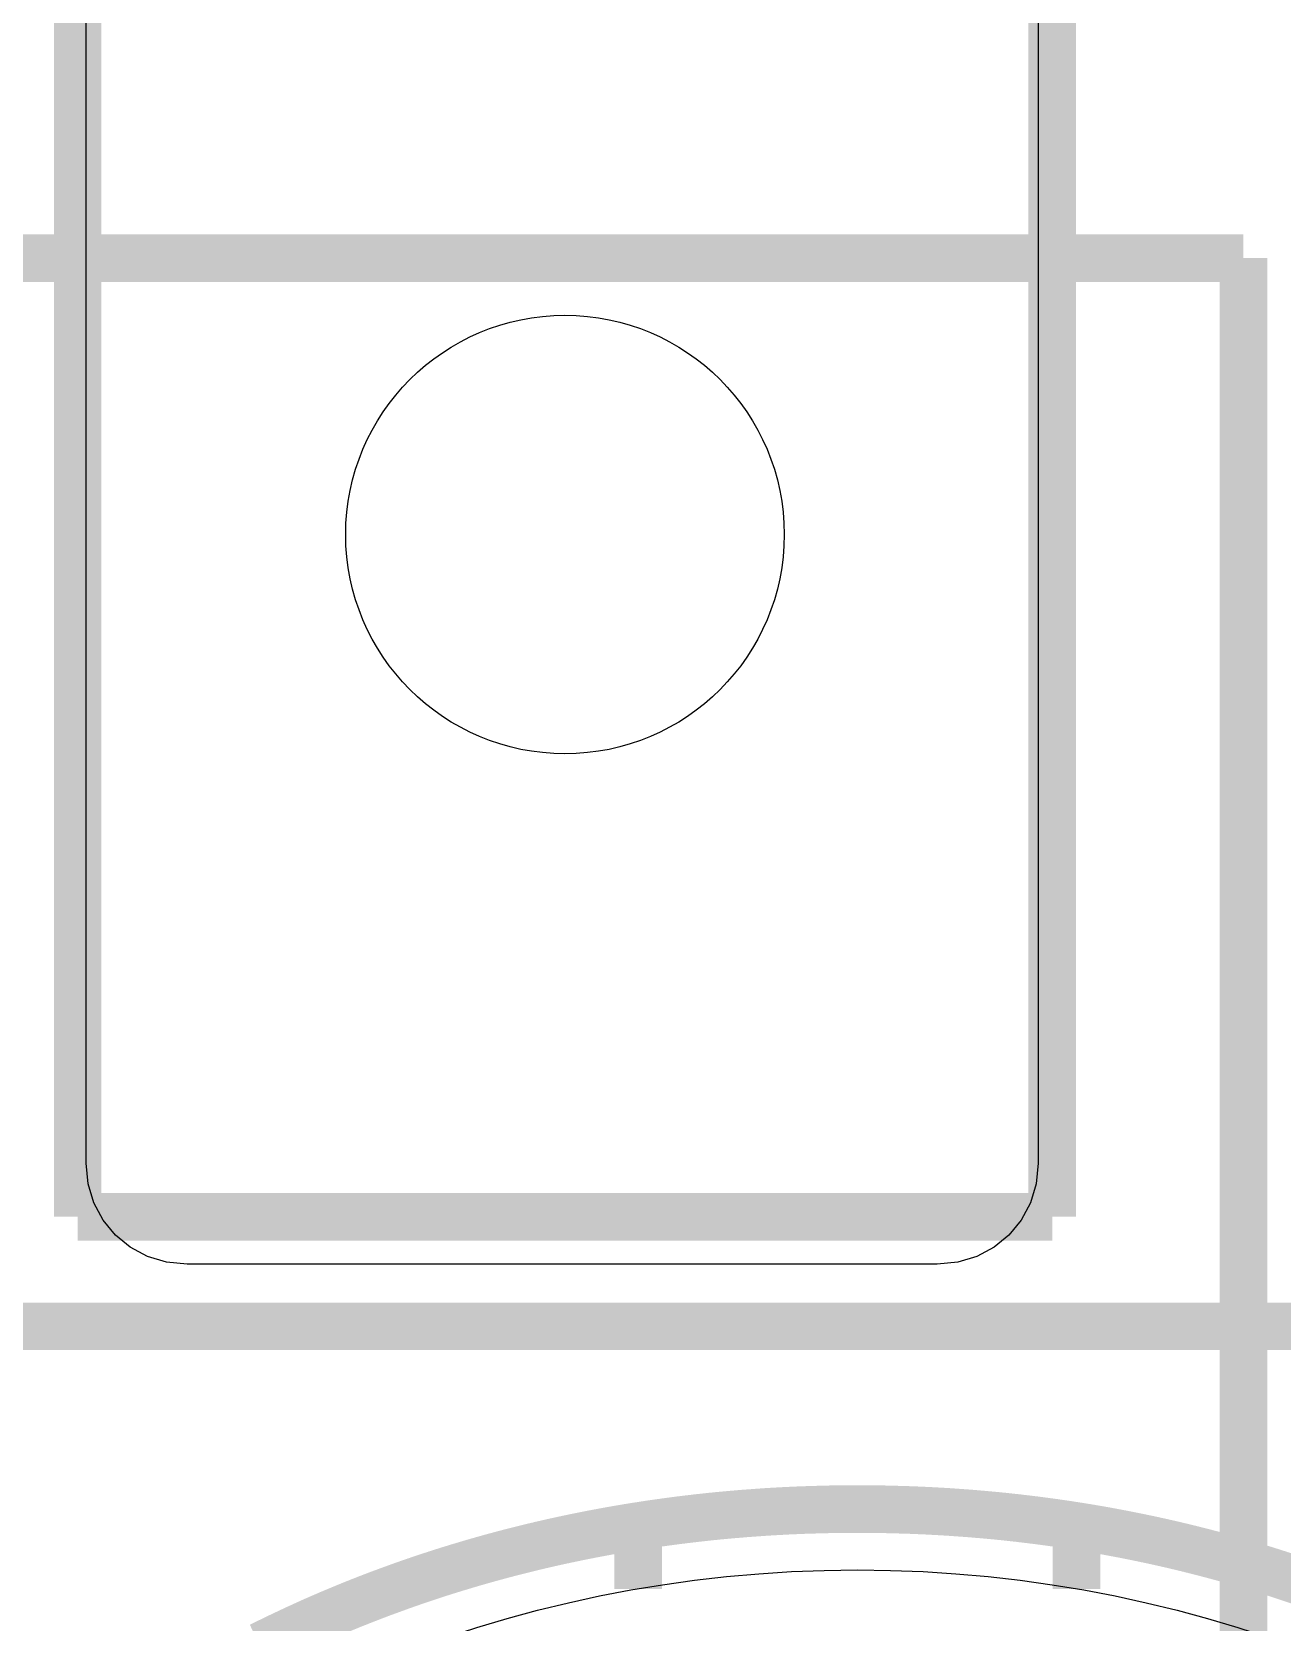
# Model space of a CAD drawing. Header units: inches. Extents: x 15 to 148, y 10 to 111.
# Drawn here: x 142.267 to 142.74, y 102.596 to 103.197 of the extents above; entities that cross this region are included whole.
import ezdxf

# ---------------------------------------------------------------- set-up
doc = ezdxf.new("R2010")
doc.units = ezdxf.units.IN
doc.header["$MEASUREMENT"] = 0
doc.layers.add('BLK_12AWG', color=7, linetype='Continuous')

# ---------------------------------------------------------------- blocks, each defined once
blk = doc.blocks.new('CEGHSD')
at = {"const_width": 0.008}
for points in [[(136.49552, 101.82333), (136.49552, 102.069), (136.6593, 102.069)], [(136.49552, 101.82333), (136.49552, 102.069), (136.6593, 102.069)], [(136.49552, 101.82333), (136.49552, 102.069), (136.6593, 102.069)], [(136.6593, 101.82333), (136.6593, 102.069)], [(136.6593, 101.82333), (136.6593, 102.069)], [(136.6593, 101.82333), (136.6593, 102.069)], [(136.69143, 101.98443), (133.26624, 101.98443)], [(136.69143, 101.98443), (133.26624, 101.98443)], [(136.69143, 101.98443), (133.26624, 101.98443)], [(136.69143, 101.98443), (136.69143, 99.87813)], [(136.69143, 101.98443), (136.69143, 99.87813)], [(136.69143, 101.98443), (136.69143, 99.87813)], [(136.49552, 101.82333), (136.6593, 101.82333)], [(136.49552, 101.82333), (136.6593, 101.82333)], [(136.49552, 101.82333), (136.6593, 101.82333)], [(136.39111, 101.80491), (136.86198, 101.80491)], [(136.39111, 101.80491), (136.86198, 101.80491)], [(136.39111, 101.80491), (136.86198, 101.80491)], [(136.62654, 101.7742), (136.62626, 101.7742), (136.62597, 101.7742), (136.62569, 101.7742), (136.6254, 101.7742), (136.62512, 101.77419), (136.62483, 101.77419), (136.62455, 101.77419), (136.62426, 101.77419), (136.62398, 101.77418), (136.62369, 101.77418), (136.62341, 101.77418), (136.62313, 101.77417), (136.62284, 101.77417), (136.62256, 101.77417), (136.62227, 101.77416), (136.62199, 101.77416), (136.62171, 101.77415), (136.62142, 101.77414), (136.62114, 101.77414), (136.62085, 101.77413), (136.62057, 101.77412), (136.62029, 101.77412), (136.62001, 101.77411), (136.61972, 101.7741), (136.61944, 101.77409), (136.61916, 101.77409), (136.61887, 101.77408), (136.61859, 101.77407), (136.61831, 101.77406), (136.61803, 101.77405), (136.61774, 101.77404), (136.61746, 101.77403), (136.61718, 101.77402), (136.6169, 101.77401), (136.61662, 101.774), (136.61633, 101.77398), (136.61605, 101.77397), (136.61577, 101.77396), (136.61549, 101.77395), (136.61521, 101.77393), (136.61493, 101.77392), (136.61465, 101.77391), (136.61436, 101.77389), (136.61408, 101.77388), (136.6138, 101.77386), (136.61352, 101.77385), (136.61324, 101.77383), (136.61296, 101.77382), (136.61268, 101.7738), (136.6124, 101.77379), (136.61212, 101.77377), (136.61184, 101.77375), (136.61156, 101.77373), (136.61128, 101.77372), (136.611, 101.7737), (136.61072, 101.77368), (136.61044, 101.77366), (136.61016, 101.77364), (136.60988, 101.77362), (136.6096, 101.7736), (136.60932, 101.77358), (136.60904, 101.77356), (136.60877, 101.77354), (136.60849, 101.77352), (136.60821, 101.7735), (136.60793, 101.77348), (136.60765, 101.77346), (136.60737, 101.77344), (136.60709, 101.77341), (136.60682, 101.77339), (136.60654, 101.77337), (136.60626, 101.77334), (136.60598, 101.77332), (136.6057, 101.7733), (136.60543, 101.77327), (136.60515, 101.77325), (136.60487, 101.77322), (136.6046, 101.7732), (136.60432, 101.77317), (136.60404, 101.77315), (136.60376, 101.77312), (136.60349, 101.77309), (136.60321, 101.77307), (136.60293, 101.77304), (136.60266, 101.77301), (136.60238, 101.77298), (136.60211, 101.77296), (136.60183, 101.77293), (136.60155, 101.7729), (136.60128, 101.77287), (136.601, 101.77284), (136.60073, 101.77281), (136.60045, 101.77278), (136.60018, 101.77275), (136.5999, 101.77272), (136.59963, 101.77269), (136.59935, 101.77266), (136.59908, 101.77262), (136.5988, 101.77259), (136.59853, 101.77256), (136.59825, 101.77253), (136.59798, 101.77249), (136.5977, 101.77246), (136.59743, 101.77243), (136.59716, 101.77239), (136.59688, 101.77236), (136.59661, 101.77233), (136.59633, 101.77229), (136.59606, 101.77226), (136.59579, 101.77222), (136.59551, 101.77218), (136.59524, 101.77215), (136.59497, 101.77211), (136.5947, 101.77207), (136.59442, 101.77204), (136.59415, 101.772), (136.59388, 101.77196), (136.5936, 101.77192), (136.59333, 101.77189), (136.59306, 101.77185), (136.59279, 101.77181), (136.59252, 101.77177), (136.59224, 101.77173), (136.59197, 101.77169), (136.5917, 101.77165), (136.59143, 101.77161), (136.59116, 101.77157), (136.59089, 101.77153), (136.59062, 101.77149), (136.59035, 101.77144), (136.59008, 101.7714), (136.5898, 101.77136), (136.58953, 101.77132), (136.58926, 101.77127), (136.58899, 101.77123), (136.58872, 101.77119), (136.58845, 101.77114), (136.58818, 101.7711), (136.58791, 101.77106), (136.58764, 101.77101), (136.58738, 101.77097), (136.58711, 101.77092), (136.58684, 101.77087), (136.58657, 101.77083), (136.5863, 101.77078), (136.58603, 101.77074), (136.58576, 101.77069), (136.58549, 101.77064), (136.58522, 101.77059), (136.58496, 101.77055), (136.58469, 101.7705), (136.58442, 101.77045), (136.58415, 101.7704), (136.58388, 101.77035), (136.58362, 101.7703), (136.58335, 101.77025), (136.58308, 101.7702), (136.58282, 101.77015), (136.58255, 101.7701), (136.58228, 101.77005), (136.58201, 101.77), (136.58175, 101.76995), (136.58148, 101.76989), (136.58122, 101.76984), (136.58095, 101.76979), (136.58068, 101.76974), (136.58042, 101.76968), (136.58015, 101.76963), (136.57989, 101.76958), (136.57962, 101.76952), (136.57935, 101.76947), (136.57909, 101.76941), (136.57882, 101.76936), (136.57856, 101.7693), (136.57829, 101.76925), (136.57803, 101.76919), (136.57777, 101.76914), (136.5775, 101.76908), (136.57724, 101.76902), (136.57697, 101.76897), (136.57671, 101.76891), (136.57644, 101.76885), (136.57618, 101.76879), (136.57592, 101.76874), (136.57565, 101.76868), (136.57539, 101.76862), (136.57513, 101.76856), (136.57486, 101.7685), (136.5746, 101.76844), (136.57434, 101.76838), (136.57408, 101.76832), (136.57381, 101.76826), (136.57355, 101.7682), (136.57329, 101.76814), (136.57303, 101.76807), (136.57277, 101.76801), (136.5725, 101.76795), (136.57224, 101.76789), (136.57198, 101.76783), (136.57172, 101.76776), (136.57146, 101.7677), (136.5712, 101.76764), (136.57094, 101.76757), (136.57068, 101.76751), (136.57042, 101.76744), (136.57016, 101.76738), (136.5699, 101.76731), (136.56964, 101.76725), (136.56938, 101.76718), (136.56912, 101.76711), (136.56886, 101.76705), (136.5686, 101.76698), (136.56834, 101.76692), (136.56808, 101.76685), (136.56782, 101.76678), (136.56756, 101.76671), (136.5673, 101.76664), (136.56704, 101.76658), (136.56678, 101.76651), (136.56653, 101.76644), (136.56627, 101.76637), (136.56601, 101.7663), (136.56575, 101.76623), (136.56549, 101.76616), (136.56524, 101.76609), (136.56498, 101.76602), (136.56472, 101.76595), (136.56447, 101.76588), (136.56421, 101.7658), (136.56395, 101.76573), (136.5637, 101.76566), (136.56344, 101.76559), (136.56318, 101.76551), (136.56293, 101.76544), (136.56267, 101.76537), (136.56241, 101.76529), (136.56216, 101.76522), (136.5619, 101.76515), (136.56165, 101.76507), (136.56139, 101.765), (136.56114, 101.76492), (136.56088, 101.76485), (136.56063, 101.76477), (136.56037, 101.76469), (136.55987, 101.76454), (136.55961, 101.76446), (136.55936, 101.76439), (136.5591, 101.76431), (136.55885, 101.76423), (136.5586, 101.76415), (136.55834, 101.76408), (136.55809, 101.764), (136.55784, 101.76392), (136.55758, 101.76384), (136.55733, 101.76376), (136.55708, 101.76368), (136.55683, 101.7636), (136.55657, 101.76352), (136.55632, 101.76344), (136.55607, 101.76336), (136.55582, 101.76328), (136.55557, 101.76319), (136.55532, 101.76311), (136.55507, 101.76303), (136.55481, 101.76295), (136.55456, 101.76286), (136.55431, 101.76278), (136.55406, 101.7627), (136.55381, 101.76262), (136.55356, 101.76253), (136.55331, 101.76245), (136.55306, 101.76236), (136.55281, 101.76228), (136.55256, 101.76219), (136.55231, 101.76211), (136.55206, 101.76202), (136.55181, 101.76194), (136.55157, 101.76185), (136.55132, 101.76176), (136.55107, 101.76168), (136.55082, 101.76159), (136.55057, 101.7615), (136.55032, 101.76142), (136.55008, 101.76133), (136.54983, 101.76124), (136.54958, 101.76115), (136.54933, 101.76106), (136.54909, 101.76097), (136.54884, 101.76088), (136.54859, 101.76079), (136.54835, 101.7607), (136.5481, 101.76061), (136.54785, 101.76052), (136.54761, 101.76043), (136.54736, 101.76034), (136.54712, 101.76025), (136.54687, 101.76016), (136.54662, 101.76007), (136.54638, 101.75998), (136.54613, 101.75988), (136.54589, 101.75979), (136.54564, 101.7597), (136.5454, 101.7596), (136.54515, 101.75951), (136.54491, 101.75942), (136.54467, 101.75932), (136.54442, 101.75923), (136.54418, 101.75913), (136.54393, 101.75904), (136.54369, 101.75894), (136.54345, 101.75885), (136.5432, 101.75875), (136.54296, 101.75866), (136.54272, 101.75856), (136.54248, 101.75846), (136.54223, 101.75837), (136.54199, 101.75827), (136.54175, 101.75817), (136.54151, 101.75808), (136.54127, 101.75798), (136.54103, 101.75788), (136.54078, 101.75778), (136.54054, 101.75768), (136.5403, 101.75758), (136.54006, 101.75748), (136.53982, 101.75738), (136.53958, 101.75728), (136.5391, 101.75708), (136.53862, 101.75688), (136.53814, 101.75668), (136.5379, 101.75658), (136.53766, 101.75647), (136.53719, 101.75627), (136.53695, 101.75617), (136.53671, 101.75606), (136.53647, 101.75596), (136.53623, 101.75586), (136.536, 101.75575), (136.53576, 101.75565), (136.53552, 101.75554), (136.53528, 101.75544), (136.53505, 101.75533), (136.53481, 101.75523), (136.53457, 101.75512), (136.53434, 101.75502), (136.53387, 101.7548), (136.53363, 101.7547), (136.53339, 101.75459), (136.53316, 101.75448), (136.53292, 101.75437), (136.53269, 101.75427), (136.53245, 101.75416), (136.53222, 101.75405), (136.53198, 101.75394), (136.53175, 101.75383), (136.53152, 101.75372), (136.53128, 101.75361), (136.53105, 101.7535), (136.53081, 101.75339), (136.53058, 101.75328), (136.53035, 101.75317), (136.53011, 101.75306), (136.52988, 101.75295), (136.52965, 101.75284), (136.52942, 101.75273), (136.52918, 101.75262), (136.52895, 101.7525), (136.52872, 101.75239), (136.52849, 101.75228), (136.52826, 101.75217), (136.52803, 101.75205), (136.52779, 101.75194), (136.52756, 101.75183), (136.52733, 101.75171), (136.5271, 101.7516), (136.52687, 101.75148), (136.52664, 101.75137), (136.52641, 101.75125), (136.52618, 101.75114)], [(136.62654, 101.7742), (136.62626, 101.7742), (136.62597, 101.7742), (136.62569, 101.7742), (136.6254, 101.7742), (136.62512, 101.77419), (136.62483, 101.77419), (136.62455, 101.77419), (136.62426, 101.77419), (136.62398, 101.77418), (136.62369, 101.77418), (136.62341, 101.77418), (136.62313, 101.77417), (136.62284, 101.77417), (136.62256, 101.77417), (136.62227, 101.77416), (136.62199, 101.77416), (136.62171, 101.77415), (136.62142, 101.77414), (136.62114, 101.77414), (136.62085, 101.77413), (136.62057, 101.77412), (136.62029, 101.77412), (136.62001, 101.77411), (136.61972, 101.7741), (136.61944, 101.77409), (136.61916, 101.77409), (136.61887, 101.77408), (136.61859, 101.77407), (136.61831, 101.77406), (136.61803, 101.77405), (136.61774, 101.77404), (136.61746, 101.77403), (136.61718, 101.77402), (136.6169, 101.77401), (136.61662, 101.774), (136.61633, 101.77398), (136.61605, 101.77397), (136.61577, 101.77396), (136.61549, 101.77395), (136.61521, 101.77393), (136.61493, 101.77392), (136.61465, 101.77391), (136.61436, 101.77389), (136.61408, 101.77388), (136.6138, 101.77386), (136.61352, 101.77385), (136.61324, 101.77383), (136.61296, 101.77382), (136.61268, 101.7738), (136.6124, 101.77379), (136.61212, 101.77377), (136.61184, 101.77375), (136.61156, 101.77373), (136.61128, 101.77372), (136.611, 101.7737), (136.61072, 101.77368), (136.61044, 101.77366), (136.61016, 101.77364), (136.60988, 101.77362), (136.6096, 101.7736), (136.60932, 101.77358), (136.60904, 101.77356), (136.60877, 101.77354), (136.60849, 101.77352), (136.60821, 101.7735), (136.60793, 101.77348), (136.60765, 101.77346), (136.60737, 101.77344), (136.60709, 101.77341), (136.60682, 101.77339), (136.60654, 101.77337), (136.60626, 101.77334), (136.60598, 101.77332), (136.6057, 101.7733), (136.60543, 101.77327), (136.60515, 101.77325), (136.60487, 101.77322), (136.6046, 101.7732), (136.60432, 101.77317), (136.60404, 101.77315), (136.60376, 101.77312), (136.60349, 101.77309), (136.60321, 101.77307), (136.60293, 101.77304), (136.60266, 101.77301), (136.60238, 101.77298), (136.60211, 101.77296), (136.60183, 101.77293), (136.60155, 101.7729), (136.60128, 101.77287), (136.601, 101.77284), (136.60073, 101.77281), (136.60045, 101.77278), (136.60018, 101.77275), (136.5999, 101.77272), (136.59963, 101.77269), (136.59935, 101.77266), (136.59908, 101.77262), (136.5988, 101.77259), (136.59853, 101.77256), (136.59825, 101.77253), (136.59798, 101.77249), (136.5977, 101.77246), (136.59743, 101.77243), (136.59716, 101.77239), (136.59688, 101.77236), (136.59661, 101.77233), (136.59633, 101.77229), (136.59606, 101.77226), (136.59579, 101.77222), (136.59551, 101.77218), (136.59524, 101.77215), (136.59497, 101.77211), (136.5947, 101.77207), (136.59442, 101.77204), (136.59415, 101.772), (136.59388, 101.77196), (136.5936, 101.77192), (136.59333, 101.77189), (136.59306, 101.77185), (136.59279, 101.77181), (136.59252, 101.77177), (136.59224, 101.77173), (136.59197, 101.77169), (136.5917, 101.77165), (136.59143, 101.77161), (136.59116, 101.77157), (136.59089, 101.77153), (136.59062, 101.77149), (136.59035, 101.77144), (136.59008, 101.7714), (136.5898, 101.77136), (136.58953, 101.77132), (136.58926, 101.77127), (136.58899, 101.77123), (136.58872, 101.77119), (136.58845, 101.77114), (136.58818, 101.7711), (136.58791, 101.77106), (136.58764, 101.77101), (136.58738, 101.77097), (136.58711, 101.77092), (136.58684, 101.77087), (136.58657, 101.77083), (136.5863, 101.77078), (136.58603, 101.77074), (136.58576, 101.77069), (136.58549, 101.77064), (136.58522, 101.77059), (136.58496, 101.77055), (136.58469, 101.7705), (136.58442, 101.77045), (136.58415, 101.7704), (136.58388, 101.77035), (136.58362, 101.7703), (136.58335, 101.77025), (136.58308, 101.7702), (136.58282, 101.77015), (136.58255, 101.7701), (136.58228, 101.77005), (136.58201, 101.77), (136.58175, 101.76995), (136.58148, 101.76989), (136.58122, 101.76984), (136.58095, 101.76979), (136.58068, 101.76974), (136.58042, 101.76968), (136.58015, 101.76963), (136.57989, 101.76958), (136.57962, 101.76952), (136.57935, 101.76947), (136.57909, 101.76941), (136.57882, 101.76936), (136.57856, 101.7693), (136.57829, 101.76925), (136.57803, 101.76919), (136.57777, 101.76914), (136.5775, 101.76908), (136.57724, 101.76902), (136.57697, 101.76897), (136.57671, 101.76891), (136.57644, 101.76885), (136.57618, 101.76879), (136.57592, 101.76874), (136.57565, 101.76868), (136.57539, 101.76862), (136.57513, 101.76856), (136.57486, 101.7685), (136.5746, 101.76844), (136.57434, 101.76838), (136.57408, 101.76832), (136.57381, 101.76826), (136.57355, 101.7682), (136.57329, 101.76814), (136.57303, 101.76807), (136.57277, 101.76801), (136.5725, 101.76795), (136.57224, 101.76789), (136.57198, 101.76783), (136.57172, 101.76776), (136.57146, 101.7677), (136.5712, 101.76764), (136.57094, 101.76757), (136.57068, 101.76751), (136.57042, 101.76744), (136.57016, 101.76738), (136.5699, 101.76731), (136.56964, 101.76725), (136.56938, 101.76718), (136.56912, 101.76711), (136.56886, 101.76705), (136.5686, 101.76698), (136.56834, 101.76692), (136.56808, 101.76685), (136.56782, 101.76678), (136.56756, 101.76671), (136.5673, 101.76664), (136.56704, 101.76658), (136.56678, 101.76651), (136.56653, 101.76644), (136.56627, 101.76637), (136.56601, 101.7663), (136.56575, 101.76623), (136.56549, 101.76616), (136.56524, 101.76609), (136.56498, 101.76602), (136.56472, 101.76595), (136.56447, 101.76588), (136.56421, 101.7658), (136.56395, 101.76573), (136.5637, 101.76566), (136.56344, 101.76559), (136.56318, 101.76551), (136.56293, 101.76544), (136.56267, 101.76537), (136.56241, 101.76529), (136.56216, 101.76522), (136.5619, 101.76515), (136.56165, 101.76507), (136.56139, 101.765), (136.56114, 101.76492), (136.56088, 101.76485), (136.56063, 101.76477), (136.56037, 101.76469), (136.55987, 101.76454), (136.55961, 101.76446), (136.55936, 101.76439), (136.5591, 101.76431), (136.55885, 101.76423), (136.5586, 101.76415), (136.55834, 101.76408), (136.55809, 101.764), (136.55784, 101.76392), (136.55758, 101.76384), (136.55733, 101.76376), (136.55708, 101.76368), (136.55683, 101.7636), (136.55657, 101.76352), (136.55632, 101.76344), (136.55607, 101.76336), (136.55582, 101.76328), (136.55557, 101.76319), (136.55532, 101.76311), (136.55507, 101.76303), (136.55481, 101.76295), (136.55456, 101.76286), (136.55431, 101.76278), (136.55406, 101.7627), (136.55381, 101.76262), (136.55356, 101.76253), (136.55331, 101.76245), (136.55306, 101.76236), (136.55281, 101.76228), (136.55256, 101.76219), (136.55231, 101.76211), (136.55206, 101.76202), (136.55181, 101.76194), (136.55157, 101.76185), (136.55132, 101.76176), (136.55107, 101.76168), (136.55082, 101.76159), (136.55057, 101.7615), (136.55032, 101.76142), (136.55008, 101.76133), (136.54983, 101.76124), (136.54958, 101.76115), (136.54933, 101.76106), (136.54909, 101.76097), (136.54884, 101.76088), (136.54859, 101.76079), (136.54835, 101.7607), (136.5481, 101.76061), (136.54785, 101.76052), (136.54761, 101.76043), (136.54736, 101.76034), (136.54712, 101.76025), (136.54687, 101.76016), (136.54662, 101.76007), (136.54638, 101.75998), (136.54613, 101.75988), (136.54589, 101.75979), (136.54564, 101.7597), (136.5454, 101.7596), (136.54515, 101.75951), (136.54491, 101.75942), (136.54467, 101.75932), (136.54442, 101.75923), (136.54418, 101.75913), (136.54393, 101.75904), (136.54369, 101.75894), (136.54345, 101.75885), (136.5432, 101.75875), (136.54296, 101.75866), (136.54272, 101.75856), (136.54248, 101.75846), (136.54223, 101.75837), (136.54199, 101.75827), (136.54175, 101.75817), (136.54151, 101.75808), (136.54127, 101.75798), (136.54103, 101.75788), (136.54078, 101.75778), (136.54054, 101.75768), (136.5403, 101.75758), (136.54006, 101.75748), (136.53982, 101.75738), (136.53958, 101.75728), (136.5391, 101.75708), (136.53862, 101.75688), (136.53814, 101.75668), (136.5379, 101.75658), (136.53766, 101.75647), (136.53719, 101.75627), (136.53695, 101.75617), (136.53671, 101.75606), (136.53647, 101.75596), (136.53623, 101.75586), (136.536, 101.75575), (136.53576, 101.75565), (136.53552, 101.75554), (136.53528, 101.75544), (136.53505, 101.75533), (136.53481, 101.75523), (136.53457, 101.75512), (136.53434, 101.75502), (136.53387, 101.7548), (136.53363, 101.7547), (136.53339, 101.75459), (136.53316, 101.75448), (136.53292, 101.75437), (136.53269, 101.75427), (136.53245, 101.75416), (136.53222, 101.75405), (136.53198, 101.75394), (136.53175, 101.75383), (136.53152, 101.75372), (136.53128, 101.75361), (136.53105, 101.7535), (136.53081, 101.75339), (136.53058, 101.75328), (136.53035, 101.75317), (136.53011, 101.75306), (136.52988, 101.75295), (136.52965, 101.75284), (136.52942, 101.75273), (136.52918, 101.75262), (136.52895, 101.7525), (136.52872, 101.75239), (136.52849, 101.75228), (136.52826, 101.75217), (136.52803, 101.75205), (136.52779, 101.75194), (136.52756, 101.75183), (136.52733, 101.75171), (136.5271, 101.7516), (136.52687, 101.75148), (136.52664, 101.75137), (136.52641, 101.75125), (136.52618, 101.75114)], [(136.62654, 101.7742), (136.62626, 101.7742), (136.62597, 101.7742), (136.62569, 101.7742), (136.6254, 101.7742), (136.62512, 101.77419), (136.62483, 101.77419), (136.62455, 101.77419), (136.62426, 101.77419), (136.62398, 101.77418), (136.62369, 101.77418), (136.62341, 101.77418), (136.62313, 101.77417), (136.62284, 101.77417), (136.62256, 101.77417), (136.62227, 101.77416), (136.62199, 101.77416), (136.62171, 101.77415), (136.62142, 101.77414), (136.62114, 101.77414), (136.62085, 101.77413), (136.62057, 101.77412), (136.62029, 101.77412), (136.62001, 101.77411), (136.61972, 101.7741), (136.61944, 101.77409), (136.61916, 101.77409), (136.61887, 101.77408), (136.61859, 101.77407), (136.61831, 101.77406), (136.61803, 101.77405), (136.61774, 101.77404), (136.61746, 101.77403), (136.61718, 101.77402), (136.6169, 101.77401), (136.61662, 101.774), (136.61633, 101.77398), (136.61605, 101.77397), (136.61577, 101.77396), (136.61549, 101.77395), (136.61521, 101.77393), (136.61493, 101.77392), (136.61465, 101.77391), (136.61436, 101.77389), (136.61408, 101.77388), (136.6138, 101.77386), (136.61352, 101.77385), (136.61324, 101.77383), (136.61296, 101.77382), (136.61268, 101.7738), (136.6124, 101.77379), (136.61212, 101.77377), (136.61184, 101.77375), (136.61156, 101.77373), (136.61128, 101.77372), (136.611, 101.7737), (136.61072, 101.77368), (136.61044, 101.77366), (136.61016, 101.77364), (136.60988, 101.77362), (136.6096, 101.7736), (136.60932, 101.77358), (136.60904, 101.77356), (136.60877, 101.77354), (136.60849, 101.77352), (136.60821, 101.7735), (136.60793, 101.77348), (136.60765, 101.77346), (136.60737, 101.77344), (136.60709, 101.77341), (136.60682, 101.77339), (136.60654, 101.77337), (136.60626, 101.77334), (136.60598, 101.77332), (136.6057, 101.7733), (136.60543, 101.77327), (136.60515, 101.77325), (136.60487, 101.77322), (136.6046, 101.7732), (136.60432, 101.77317), (136.60404, 101.77315), (136.60376, 101.77312), (136.60349, 101.77309), (136.60321, 101.77307), (136.60293, 101.77304), (136.60266, 101.77301), (136.60238, 101.77298), (136.60211, 101.77296), (136.60183, 101.77293), (136.60155, 101.7729), (136.60128, 101.77287), (136.601, 101.77284), (136.60073, 101.77281), (136.60045, 101.77278), (136.60018, 101.77275), (136.5999, 101.77272), (136.59963, 101.77269), (136.59935, 101.77266), (136.59908, 101.77262), (136.5988, 101.77259), (136.59853, 101.77256), (136.59825, 101.77253), (136.59798, 101.77249), (136.5977, 101.77246), (136.59743, 101.77243), (136.59716, 101.77239), (136.59688, 101.77236), (136.59661, 101.77233), (136.59633, 101.77229), (136.59606, 101.77226), (136.59579, 101.77222), (136.59551, 101.77218), (136.59524, 101.77215), (136.59497, 101.77211), (136.5947, 101.77207), (136.59442, 101.77204), (136.59415, 101.772), (136.59388, 101.77196), (136.5936, 101.77192), (136.59333, 101.77189), (136.59306, 101.77185), (136.59279, 101.77181), (136.59252, 101.77177), (136.59224, 101.77173), (136.59197, 101.77169), (136.5917, 101.77165), (136.59143, 101.77161), (136.59116, 101.77157), (136.59089, 101.77153), (136.59062, 101.77149), (136.59035, 101.77144), (136.59008, 101.7714), (136.5898, 101.77136), (136.58953, 101.77132), (136.58926, 101.77127), (136.58899, 101.77123), (136.58872, 101.77119), (136.58845, 101.77114), (136.58818, 101.7711), (136.58791, 101.77106), (136.58764, 101.77101), (136.58738, 101.77097), (136.58711, 101.77092), (136.58684, 101.77087), (136.58657, 101.77083), (136.5863, 101.77078), (136.58603, 101.77074), (136.58576, 101.77069), (136.58549, 101.77064), (136.58522, 101.77059), (136.58496, 101.77055), (136.58469, 101.7705), (136.58442, 101.77045), (136.58415, 101.7704), (136.58388, 101.77035), (136.58362, 101.7703), (136.58335, 101.77025), (136.58308, 101.7702), (136.58282, 101.77015), (136.58255, 101.7701), (136.58228, 101.77005), (136.58201, 101.77), (136.58175, 101.76995), (136.58148, 101.76989), (136.58122, 101.76984), (136.58095, 101.76979), (136.58068, 101.76974), (136.58042, 101.76968), (136.58015, 101.76963), (136.57989, 101.76958), (136.57962, 101.76952), (136.57935, 101.76947), (136.57909, 101.76941), (136.57882, 101.76936), (136.57856, 101.7693), (136.57829, 101.76925), (136.57803, 101.76919), (136.57777, 101.76914), (136.5775, 101.76908), (136.57724, 101.76902), (136.57697, 101.76897), (136.57671, 101.76891), (136.57644, 101.76885), (136.57618, 101.76879), (136.57592, 101.76874), (136.57565, 101.76868), (136.57539, 101.76862), (136.57513, 101.76856), (136.57486, 101.7685), (136.5746, 101.76844), (136.57434, 101.76838), (136.57408, 101.76832), (136.57381, 101.76826), (136.57355, 101.7682), (136.57329, 101.76814), (136.57303, 101.76807), (136.57277, 101.76801), (136.5725, 101.76795), (136.57224, 101.76789), (136.57198, 101.76783), (136.57172, 101.76776), (136.57146, 101.7677), (136.5712, 101.76764), (136.57094, 101.76757), (136.57068, 101.76751), (136.57042, 101.76744), (136.57016, 101.76738), (136.5699, 101.76731), (136.56964, 101.76725), (136.56938, 101.76718), (136.56912, 101.76711), (136.56886, 101.76705), (136.5686, 101.76698), (136.56834, 101.76692), (136.56808, 101.76685), (136.56782, 101.76678), (136.56756, 101.76671), (136.5673, 101.76664), (136.56704, 101.76658), (136.56678, 101.76651), (136.56653, 101.76644), (136.56627, 101.76637), (136.56601, 101.7663), (136.56575, 101.76623), (136.56549, 101.76616), (136.56524, 101.76609), (136.56498, 101.76602), (136.56472, 101.76595), (136.56447, 101.76588), (136.56421, 101.7658), (136.56395, 101.76573), (136.5637, 101.76566), (136.56344, 101.76559), (136.56318, 101.76551), (136.56293, 101.76544), (136.56267, 101.76537), (136.56241, 101.76529), (136.56216, 101.76522), (136.5619, 101.76515), (136.56165, 101.76507), (136.56139, 101.765), (136.56114, 101.76492), (136.56088, 101.76485), (136.56063, 101.76477), (136.56037, 101.76469), (136.55987, 101.76454), (136.55961, 101.76446), (136.55936, 101.76439), (136.5591, 101.76431), (136.55885, 101.76423), (136.5586, 101.76415), (136.55834, 101.76408), (136.55809, 101.764), (136.55784, 101.76392), (136.55758, 101.76384), (136.55733, 101.76376), (136.55708, 101.76368), (136.55683, 101.7636), (136.55657, 101.76352), (136.55632, 101.76344), (136.55607, 101.76336), (136.55582, 101.76328), (136.55557, 101.76319), (136.55532, 101.76311), (136.55507, 101.76303), (136.55481, 101.76295), (136.55456, 101.76286), (136.55431, 101.76278), (136.55406, 101.7627), (136.55381, 101.76262), (136.55356, 101.76253), (136.55331, 101.76245), (136.55306, 101.76236), (136.55281, 101.76228), (136.55256, 101.76219), (136.55231, 101.76211), (136.55206, 101.76202), (136.55181, 101.76194), (136.55157, 101.76185), (136.55132, 101.76176), (136.55107, 101.76168), (136.55082, 101.76159), (136.55057, 101.7615), (136.55032, 101.76142), (136.55008, 101.76133), (136.54983, 101.76124), (136.54958, 101.76115), (136.54933, 101.76106), (136.54909, 101.76097), (136.54884, 101.76088), (136.54859, 101.76079), (136.54835, 101.7607), (136.5481, 101.76061), (136.54785, 101.76052), (136.54761, 101.76043), (136.54736, 101.76034), (136.54712, 101.76025), (136.54687, 101.76016), (136.54662, 101.76007), (136.54638, 101.75998), (136.54613, 101.75988), (136.54589, 101.75979), (136.54564, 101.7597), (136.5454, 101.7596), (136.54515, 101.75951), (136.54491, 101.75942), (136.54467, 101.75932), (136.54442, 101.75923), (136.54418, 101.75913), (136.54393, 101.75904), (136.54369, 101.75894), (136.54345, 101.75885), (136.5432, 101.75875), (136.54296, 101.75866), (136.54272, 101.75856), (136.54248, 101.75846), (136.54223, 101.75837), (136.54199, 101.75827), (136.54175, 101.75817), (136.54151, 101.75808), (136.54127, 101.75798), (136.54103, 101.75788), (136.54078, 101.75778), (136.54054, 101.75768), (136.5403, 101.75758), (136.54006, 101.75748), (136.53982, 101.75738), (136.53958, 101.75728), (136.5391, 101.75708), (136.53862, 101.75688), (136.53814, 101.75668), (136.5379, 101.75658), (136.53766, 101.75647), (136.53719, 101.75627), (136.53695, 101.75617), (136.53671, 101.75606), (136.53647, 101.75596), (136.53623, 101.75586), (136.536, 101.75575), (136.53576, 101.75565), (136.53552, 101.75554), (136.53528, 101.75544), (136.53505, 101.75533), (136.53481, 101.75523), (136.53457, 101.75512), (136.53434, 101.75502), (136.53387, 101.7548), (136.53363, 101.7547), (136.53339, 101.75459), (136.53316, 101.75448), (136.53292, 101.75437), (136.53269, 101.75427), (136.53245, 101.75416), (136.53222, 101.75405), (136.53198, 101.75394), (136.53175, 101.75383), (136.53152, 101.75372), (136.53128, 101.75361), (136.53105, 101.7535), (136.53081, 101.75339), (136.53058, 101.75328), (136.53035, 101.75317), (136.53011, 101.75306), (136.52988, 101.75295), (136.52965, 101.75284), (136.52942, 101.75273), (136.52918, 101.75262), (136.52895, 101.7525), (136.52872, 101.75239), (136.52849, 101.75228), (136.52826, 101.75217), (136.52803, 101.75205), (136.52779, 101.75194), (136.52756, 101.75183), (136.52733, 101.75171), (136.5271, 101.7516), (136.52687, 101.75148), (136.52664, 101.75137), (136.52641, 101.75125), (136.52618, 101.75114)], [(136.62654, 101.7742), (136.62683, 101.7742), (136.62711, 101.7742), (136.6274, 101.7742), (136.62768, 101.7742), (136.62797, 101.77419), (136.62825, 101.77419), (136.62854, 101.77419), (136.62882, 101.77419), (136.62911, 101.77418), (136.62939, 101.77418), (136.62968, 101.77418), (136.62996, 101.77417), (136.63024, 101.77417), (136.63053, 101.77417), (136.63081, 101.77416), (136.6311, 101.77416), (136.63138, 101.77415), (136.63166, 101.77414), (136.63195, 101.77414), (136.63223, 101.77413), (136.63251, 101.77412), (136.6328, 101.77412), (136.63308, 101.77411), (136.63336, 101.7741), (136.63365, 101.77409), (136.63393, 101.77409), (136.63421, 101.77408), (136.63449, 101.77407), (136.63478, 101.77406), (136.63506, 101.77405), (136.63534, 101.77404), (136.63562, 101.77403), (136.63591, 101.77402), (136.63619, 101.77401), (136.63647, 101.774), (136.63675, 101.77398), (136.63703, 101.77397), (136.63731, 101.77396), (136.6376, 101.77395), (136.63788, 101.77393), (136.63816, 101.77392), (136.63844, 101.77391), (136.63872, 101.77389), (136.639, 101.77388), (136.63928, 101.77386), (136.63956, 101.77385), (136.63984, 101.77383), (136.64012, 101.77382), (136.6404, 101.7738), (136.64069, 101.77379), (136.64097, 101.77377), (136.64125, 101.77375), (136.64153, 101.77373), (136.64181, 101.77372), (136.64209, 101.7737), (136.64236, 101.77368), (136.64264, 101.77366), (136.64292, 101.77364), (136.6432, 101.77362), (136.64348, 101.7736), (136.64376, 101.77358), (136.64404, 101.77356), (136.64432, 101.77354), (136.6446, 101.77352), (136.64488, 101.7735), (136.64516, 101.77348), (136.64543, 101.77346), (136.64571, 101.77344), (136.64599, 101.77341), (136.64627, 101.77339), (136.64655, 101.77337), (136.64682, 101.77334), (136.6471, 101.77332), (136.64738, 101.7733), (136.64766, 101.77327), (136.64793, 101.77325), (136.64821, 101.77322), (136.64849, 101.7732), (136.64877, 101.77317), (136.64904, 101.77315), (136.64932, 101.77312), (136.6496, 101.77309), (136.64987, 101.77307), (136.65015, 101.77304), (136.65043, 101.77301), (136.6507, 101.77298), (136.65098, 101.77296), (136.65125, 101.77293), (136.65153, 101.7729), (136.65181, 101.77287), (136.65208, 101.77284), (136.65236, 101.77281), (136.65263, 101.77278), (136.65291, 101.77275), (136.65318, 101.77272), (136.65346, 101.77269), (136.65373, 101.77266), (136.65401, 101.77262), (136.65428, 101.77259), (136.65456, 101.77256), (136.65483, 101.77253), (136.65511, 101.77249), (136.65538, 101.77246), (136.65565, 101.77243), (136.65593, 101.77239), (136.6562, 101.77236), (136.65648, 101.77233), (136.65675, 101.77229), (136.65702, 101.77226), (136.6573, 101.77222), (136.65757, 101.77218), (136.65784, 101.77215), (136.65812, 101.77211), (136.65839, 101.77207), (136.65866, 101.77204), (136.65893, 101.772), (136.65921, 101.77196), (136.65948, 101.77192), (136.65975, 101.77189), (136.66002, 101.77185), (136.6603, 101.77181), (136.66057, 101.77177), (136.66084, 101.77173), (136.66111, 101.77169), (136.66138, 101.77165), (136.66165, 101.77161), (136.66193, 101.77157), (136.6622, 101.77153), (136.66247, 101.77149), (136.66274, 101.77144), (136.66301, 101.7714), (136.66328, 101.77136), (136.66355, 101.77132), (136.66382, 101.77127), (136.66409, 101.77123), (136.66436, 101.77119), (136.66463, 101.77114), (136.6649, 101.7711), (136.66517, 101.77106), (136.66544, 101.77101), (136.66571, 101.77097), (136.66598, 101.77092), (136.66625, 101.77087), (136.66652, 101.77083), (136.66679, 101.77078), (136.66705, 101.77074), (136.66732, 101.77069), (136.66759, 101.77064), (136.66786, 101.77059), (136.66813, 101.77055), (136.6684, 101.7705), (136.66866, 101.77045), (136.66893, 101.7704), (136.6692, 101.77035), (136.66947, 101.7703), (136.66973, 101.77025), (136.67, 101.7702), (136.67027, 101.77015), (136.67054, 101.7701), (136.6708, 101.77005), (136.67107, 101.77), (136.67134, 101.76995), (136.6716, 101.76989), (136.67187, 101.76984), (136.67214, 101.76979), (136.6724, 101.76974), (136.67267, 101.76968), (136.67293, 101.76963), (136.6732, 101.76958), (136.67346, 101.76952), (136.67373, 101.76947), (136.674, 101.76941), (136.67426, 101.76936), (136.67453, 101.7693), (136.67479, 101.76925), (136.67505, 101.76919), (136.67532, 101.76914), (136.67558, 101.76908), (136.67585, 101.76902), (136.67611, 101.76897), (136.67638, 101.76891), (136.67664, 101.76885), (136.6769, 101.76879), (136.67717, 101.76874), (136.67743, 101.76868), (136.67769, 101.76862), (136.67796, 101.76856), (136.67822, 101.7685), (136.67848, 101.76844), (136.67875, 101.76838), (136.67901, 101.76832), (136.67927, 101.76826), (136.67953, 101.7682), (136.6798, 101.76814), (136.68006, 101.76807), (136.68032, 101.76801), (136.68058, 101.76795), (136.68084, 101.76789), (136.6811, 101.76783), (136.68136, 101.76776), (136.68163, 101.7677), (136.68189, 101.76764), (136.68215, 101.76757), (136.68241, 101.76751), (136.68267, 101.76744), (136.68293, 101.76738), (136.68319, 101.76731), (136.68345, 101.76725), (136.68371, 101.76718), (136.68397, 101.76711), (136.68423, 101.76705), (136.68449, 101.76698), (136.68475, 101.76692), (136.68501, 101.76685), (136.68527, 101.76678), (136.68552, 101.76671), (136.68578, 101.76664), (136.68604, 101.76658), (136.6863, 101.76651), (136.68656, 101.76644), (136.68682, 101.76637), (136.68707, 101.7663), (136.68733, 101.76623), (136.68759, 101.76616), (136.68785, 101.76609), (136.6881, 101.76602), (136.68836, 101.76595), (136.68862, 101.76588), (136.68888, 101.7658), (136.68913, 101.76573), (136.68939, 101.76566), (136.68965, 101.76559), (136.6899, 101.76551), (136.69016, 101.76544), (136.69041, 101.76537), (136.69067, 101.76529), (136.69093, 101.76522), (136.69118, 101.76515), (136.69144, 101.76507), (136.69169, 101.765), (136.69195, 101.76492), (136.6922, 101.76485), (136.69246, 101.76477), (136.69271, 101.76469), (136.69322, 101.76454), (136.69347, 101.76446), (136.69373, 101.76439), (136.69398, 101.76431), (136.69423, 101.76423), (136.69449, 101.76415), (136.69474, 101.76408), (136.69499, 101.764), (136.69525, 101.76392), (136.6955, 101.76384), (136.69575, 101.76376), (136.69601, 101.76368), (136.69626, 101.7636), (136.69651, 101.76352), (136.69676, 101.76344), (136.69701, 101.76336), (136.69727, 101.76328), (136.69752, 101.76319), (136.69777, 101.76311), (136.69802, 101.76303), (136.69827, 101.76295), (136.69852, 101.76286), (136.69877, 101.76278), (136.69902, 101.7627), (136.69927, 101.76262), (136.69952, 101.76253), (136.69977, 101.76245), (136.70002, 101.76236), (136.70027, 101.76228), (136.70052, 101.76219), (136.70077, 101.76211), (136.70102, 101.76202), (136.70127, 101.76194), (136.70152, 101.76185), (136.70177, 101.76176), (136.70202, 101.76168)], [(136.62654, 101.7742), (136.62683, 101.7742), (136.62711, 101.7742), (136.6274, 101.7742), (136.62768, 101.7742), (136.62797, 101.77419), (136.62825, 101.77419), (136.62854, 101.77419), (136.62882, 101.77419), (136.62911, 101.77418), (136.62939, 101.77418), (136.62968, 101.77418), (136.62996, 101.77417), (136.63024, 101.77417), (136.63053, 101.77417), (136.63081, 101.77416), (136.6311, 101.77416), (136.63138, 101.77415), (136.63166, 101.77414), (136.63195, 101.77414), (136.63223, 101.77413), (136.63251, 101.77412), (136.6328, 101.77412), (136.63308, 101.77411), (136.63336, 101.7741), (136.63365, 101.77409), (136.63393, 101.77409), (136.63421, 101.77408), (136.63449, 101.77407), (136.63478, 101.77406), (136.63506, 101.77405), (136.63534, 101.77404), (136.63562, 101.77403), (136.63591, 101.77402), (136.63619, 101.77401), (136.63647, 101.774), (136.63675, 101.77398), (136.63703, 101.77397), (136.63731, 101.77396), (136.6376, 101.77395), (136.63788, 101.77393), (136.63816, 101.77392), (136.63844, 101.77391), (136.63872, 101.77389), (136.639, 101.77388), (136.63928, 101.77386), (136.63956, 101.77385), (136.63984, 101.77383), (136.64012, 101.77382), (136.6404, 101.7738), (136.64069, 101.77379), (136.64097, 101.77377), (136.64125, 101.77375), (136.64153, 101.77373), (136.64181, 101.77372), (136.64209, 101.7737), (136.64236, 101.77368), (136.64264, 101.77366), (136.64292, 101.77364), (136.6432, 101.77362), (136.64348, 101.7736), (136.64376, 101.77358), (136.64404, 101.77356), (136.64432, 101.77354), (136.6446, 101.77352), (136.64488, 101.7735), (136.64516, 101.77348), (136.64543, 101.77346), (136.64571, 101.77344), (136.64599, 101.77341), (136.64627, 101.77339), (136.64655, 101.77337), (136.64682, 101.77334), (136.6471, 101.77332), (136.64738, 101.7733), (136.64766, 101.77327), (136.64793, 101.77325), (136.64821, 101.77322), (136.64849, 101.7732), (136.64877, 101.77317), (136.64904, 101.77315), (136.64932, 101.77312), (136.6496, 101.77309), (136.64987, 101.77307), (136.65015, 101.77304), (136.65043, 101.77301), (136.6507, 101.77298), (136.65098, 101.77296), (136.65125, 101.77293), (136.65153, 101.7729), (136.65181, 101.77287), (136.65208, 101.77284), (136.65236, 101.77281), (136.65263, 101.77278), (136.65291, 101.77275), (136.65318, 101.77272), (136.65346, 101.77269), (136.65373, 101.77266), (136.65401, 101.77262), (136.65428, 101.77259), (136.65456, 101.77256), (136.65483, 101.77253), (136.65511, 101.77249), (136.65538, 101.77246), (136.65565, 101.77243), (136.65593, 101.77239), (136.6562, 101.77236), (136.65648, 101.77233), (136.65675, 101.77229), (136.65702, 101.77226), (136.6573, 101.77222), (136.65757, 101.77218), (136.65784, 101.77215), (136.65812, 101.77211), (136.65839, 101.77207), (136.65866, 101.77204), (136.65893, 101.772), (136.65921, 101.77196), (136.65948, 101.77192), (136.65975, 101.77189), (136.66002, 101.77185), (136.6603, 101.77181), (136.66057, 101.77177), (136.66084, 101.77173), (136.66111, 101.77169), (136.66138, 101.77165), (136.66165, 101.77161), (136.66193, 101.77157), (136.6622, 101.77153), (136.66247, 101.77149), (136.66274, 101.77144), (136.66301, 101.7714), (136.66328, 101.77136), (136.66355, 101.77132), (136.66382, 101.77127), (136.66409, 101.77123), (136.66436, 101.77119), (136.66463, 101.77114), (136.6649, 101.7711), (136.66517, 101.77106), (136.66544, 101.77101), (136.66571, 101.77097), (136.66598, 101.77092), (136.66625, 101.77087), (136.66652, 101.77083), (136.66679, 101.77078), (136.66705, 101.77074), (136.66732, 101.77069), (136.66759, 101.77064), (136.66786, 101.77059), (136.66813, 101.77055), (136.6684, 101.7705), (136.66866, 101.77045), (136.66893, 101.7704), (136.6692, 101.77035), (136.66947, 101.7703), (136.66973, 101.77025), (136.67, 101.7702), (136.67027, 101.77015), (136.67054, 101.7701), (136.6708, 101.77005), (136.67107, 101.77), (136.67134, 101.76995), (136.6716, 101.76989), (136.67187, 101.76984), (136.67214, 101.76979), (136.6724, 101.76974), (136.67267, 101.76968), (136.67293, 101.76963), (136.6732, 101.76958), (136.67346, 101.76952), (136.67373, 101.76947), (136.674, 101.76941), (136.67426, 101.76936), (136.67453, 101.7693), (136.67479, 101.76925), (136.67505, 101.76919), (136.67532, 101.76914), (136.67558, 101.76908), (136.67585, 101.76902), (136.67611, 101.76897), (136.67638, 101.76891), (136.67664, 101.76885), (136.6769, 101.76879), (136.67717, 101.76874), (136.67743, 101.76868), (136.67769, 101.76862), (136.67796, 101.76856), (136.67822, 101.7685), (136.67848, 101.76844), (136.67875, 101.76838), (136.67901, 101.76832), (136.67927, 101.76826), (136.67953, 101.7682), (136.6798, 101.76814), (136.68006, 101.76807), (136.68032, 101.76801), (136.68058, 101.76795), (136.68084, 101.76789), (136.6811, 101.76783), (136.68136, 101.76776), (136.68163, 101.7677), (136.68189, 101.76764), (136.68215, 101.76757), (136.68241, 101.76751), (136.68267, 101.76744), (136.68293, 101.76738), (136.68319, 101.76731), (136.68345, 101.76725), (136.68371, 101.76718), (136.68397, 101.76711), (136.68423, 101.76705), (136.68449, 101.76698), (136.68475, 101.76692), (136.68501, 101.76685), (136.68527, 101.76678), (136.68552, 101.76671), (136.68578, 101.76664), (136.68604, 101.76658), (136.6863, 101.76651), (136.68656, 101.76644), (136.68682, 101.76637), (136.68707, 101.7663), (136.68733, 101.76623), (136.68759, 101.76616), (136.68785, 101.76609), (136.6881, 101.76602), (136.68836, 101.76595), (136.68862, 101.76588), (136.68888, 101.7658), (136.68913, 101.76573), (136.68939, 101.76566), (136.68965, 101.76559), (136.6899, 101.76551), (136.69016, 101.76544), (136.69041, 101.76537), (136.69067, 101.76529), (136.69093, 101.76522), (136.69118, 101.76515), (136.69144, 101.76507), (136.69169, 101.765), (136.69195, 101.76492), (136.6922, 101.76485), (136.69246, 101.76477), (136.69271, 101.76469), (136.69322, 101.76454), (136.69347, 101.76446), (136.69373, 101.76439), (136.69398, 101.76431), (136.69423, 101.76423), (136.69449, 101.76415), (136.69474, 101.76408), (136.69499, 101.764), (136.69525, 101.76392), (136.6955, 101.76384), (136.69575, 101.76376), (136.69601, 101.76368), (136.69626, 101.7636), (136.69651, 101.76352), (136.69676, 101.76344), (136.69701, 101.76336), (136.69727, 101.76328), (136.69752, 101.76319), (136.69777, 101.76311), (136.69802, 101.76303), (136.69827, 101.76295), (136.69852, 101.76286), (136.69877, 101.76278), (136.69902, 101.7627), (136.69927, 101.76262), (136.69952, 101.76253), (136.69977, 101.76245), (136.70002, 101.76236), (136.70027, 101.76228), (136.70052, 101.76219), (136.70077, 101.76211), (136.70102, 101.76202), (136.70127, 101.76194), (136.70152, 101.76185), (136.70177, 101.76176), (136.70202, 101.76168)], [(136.62654, 101.7742), (136.62683, 101.7742), (136.62711, 101.7742), (136.6274, 101.7742), (136.62768, 101.7742), (136.62797, 101.77419), (136.62825, 101.77419), (136.62854, 101.77419), (136.62882, 101.77419), (136.62911, 101.77418), (136.62939, 101.77418), (136.62968, 101.77418), (136.62996, 101.77417), (136.63024, 101.77417), (136.63053, 101.77417), (136.63081, 101.77416), (136.6311, 101.77416), (136.63138, 101.77415), (136.63166, 101.77414), (136.63195, 101.77414), (136.63223, 101.77413), (136.63251, 101.77412), (136.6328, 101.77412), (136.63308, 101.77411), (136.63336, 101.7741), (136.63365, 101.77409), (136.63393, 101.77409), (136.63421, 101.77408), (136.63449, 101.77407), (136.63478, 101.77406), (136.63506, 101.77405), (136.63534, 101.77404), (136.63562, 101.77403), (136.63591, 101.77402), (136.63619, 101.77401), (136.63647, 101.774), (136.63675, 101.77398), (136.63703, 101.77397), (136.63731, 101.77396), (136.6376, 101.77395), (136.63788, 101.77393), (136.63816, 101.77392), (136.63844, 101.77391), (136.63872, 101.77389), (136.639, 101.77388), (136.63928, 101.77386), (136.63956, 101.77385), (136.63984, 101.77383), (136.64012, 101.77382), (136.6404, 101.7738), (136.64069, 101.77379), (136.64097, 101.77377), (136.64125, 101.77375), (136.64153, 101.77373), (136.64181, 101.77372), (136.64209, 101.7737), (136.64236, 101.77368), (136.64264, 101.77366), (136.64292, 101.77364), (136.6432, 101.77362), (136.64348, 101.7736), (136.64376, 101.77358), (136.64404, 101.77356), (136.64432, 101.77354), (136.6446, 101.77352), (136.64488, 101.7735), (136.64516, 101.77348), (136.64543, 101.77346), (136.64571, 101.77344), (136.64599, 101.77341), (136.64627, 101.77339), (136.64655, 101.77337), (136.64682, 101.77334), (136.6471, 101.77332), (136.64738, 101.7733), (136.64766, 101.77327), (136.64793, 101.77325), (136.64821, 101.77322), (136.64849, 101.7732), (136.64877, 101.77317), (136.64904, 101.77315), (136.64932, 101.77312), (136.6496, 101.77309), (136.64987, 101.77307), (136.65015, 101.77304), (136.65043, 101.77301), (136.6507, 101.77298), (136.65098, 101.77296), (136.65125, 101.77293), (136.65153, 101.7729), (136.65181, 101.77287), (136.65208, 101.77284), (136.65236, 101.77281), (136.65263, 101.77278), (136.65291, 101.77275), (136.65318, 101.77272), (136.65346, 101.77269), (136.65373, 101.77266), (136.65401, 101.77262), (136.65428, 101.77259), (136.65456, 101.77256), (136.65483, 101.77253), (136.65511, 101.77249), (136.65538, 101.77246), (136.65565, 101.77243), (136.65593, 101.77239), (136.6562, 101.77236), (136.65648, 101.77233), (136.65675, 101.77229), (136.65702, 101.77226), (136.6573, 101.77222), (136.65757, 101.77218), (136.65784, 101.77215), (136.65812, 101.77211), (136.65839, 101.77207), (136.65866, 101.77204), (136.65893, 101.772), (136.65921, 101.77196), (136.65948, 101.77192), (136.65975, 101.77189), (136.66002, 101.77185), (136.6603, 101.77181), (136.66057, 101.77177), (136.66084, 101.77173), (136.66111, 101.77169), (136.66138, 101.77165), (136.66165, 101.77161), (136.66193, 101.77157), (136.6622, 101.77153), (136.66247, 101.77149), (136.66274, 101.77144), (136.66301, 101.7714), (136.66328, 101.77136), (136.66355, 101.77132), (136.66382, 101.77127), (136.66409, 101.77123), (136.66436, 101.77119), (136.66463, 101.77114), (136.6649, 101.7711), (136.66517, 101.77106), (136.66544, 101.77101), (136.66571, 101.77097), (136.66598, 101.77092), (136.66625, 101.77087), (136.66652, 101.77083), (136.66679, 101.77078), (136.66705, 101.77074), (136.66732, 101.77069), (136.66759, 101.77064), (136.66786, 101.77059), (136.66813, 101.77055), (136.6684, 101.7705), (136.66866, 101.77045), (136.66893, 101.7704), (136.6692, 101.77035), (136.66947, 101.7703), (136.66973, 101.77025), (136.67, 101.7702), (136.67027, 101.77015), (136.67054, 101.7701), (136.6708, 101.77005), (136.67107, 101.77), (136.67134, 101.76995), (136.6716, 101.76989), (136.67187, 101.76984), (136.67214, 101.76979), (136.6724, 101.76974), (136.67267, 101.76968), (136.67293, 101.76963), (136.6732, 101.76958), (136.67346, 101.76952), (136.67373, 101.76947), (136.674, 101.76941), (136.67426, 101.76936), (136.67453, 101.7693), (136.67479, 101.76925), (136.67505, 101.76919), (136.67532, 101.76914), (136.67558, 101.76908), (136.67585, 101.76902), (136.67611, 101.76897), (136.67638, 101.76891), (136.67664, 101.76885), (136.6769, 101.76879), (136.67717, 101.76874), (136.67743, 101.76868), (136.67769, 101.76862), (136.67796, 101.76856), (136.67822, 101.7685), (136.67848, 101.76844), (136.67875, 101.76838), (136.67901, 101.76832), (136.67927, 101.76826), (136.67953, 101.7682), (136.6798, 101.76814), (136.68006, 101.76807), (136.68032, 101.76801), (136.68058, 101.76795), (136.68084, 101.76789), (136.6811, 101.76783), (136.68136, 101.76776), (136.68163, 101.7677), (136.68189, 101.76764), (136.68215, 101.76757), (136.68241, 101.76751), (136.68267, 101.76744), (136.68293, 101.76738), (136.68319, 101.76731), (136.68345, 101.76725), (136.68371, 101.76718), (136.68397, 101.76711), (136.68423, 101.76705), (136.68449, 101.76698), (136.68475, 101.76692), (136.68501, 101.76685), (136.68527, 101.76678), (136.68552, 101.76671), (136.68578, 101.76664), (136.68604, 101.76658), (136.6863, 101.76651), (136.68656, 101.76644), (136.68682, 101.76637), (136.68707, 101.7663), (136.68733, 101.76623), (136.68759, 101.76616), (136.68785, 101.76609), (136.6881, 101.76602), (136.68836, 101.76595), (136.68862, 101.76588), (136.68888, 101.7658), (136.68913, 101.76573), (136.68939, 101.76566), (136.68965, 101.76559), (136.6899, 101.76551), (136.69016, 101.76544), (136.69041, 101.76537), (136.69067, 101.76529), (136.69093, 101.76522), (136.69118, 101.76515), (136.69144, 101.76507), (136.69169, 101.765), (136.69195, 101.76492), (136.6922, 101.76485), (136.69246, 101.76477), (136.69271, 101.76469), (136.69322, 101.76454), (136.69347, 101.76446), (136.69373, 101.76439), (136.69398, 101.76431), (136.69423, 101.76423), (136.69449, 101.76415), (136.69474, 101.76408), (136.69499, 101.764), (136.69525, 101.76392), (136.6955, 101.76384), (136.69575, 101.76376), (136.69601, 101.76368), (136.69626, 101.7636), (136.69651, 101.76352), (136.69676, 101.76344), (136.69701, 101.76336), (136.69727, 101.76328), (136.69752, 101.76319), (136.69777, 101.76311), (136.69802, 101.76303), (136.69827, 101.76295), (136.69852, 101.76286), (136.69877, 101.76278), (136.69902, 101.7627), (136.69927, 101.76262), (136.69952, 101.76253), (136.69977, 101.76245), (136.70002, 101.76236), (136.70027, 101.76228), (136.70052, 101.76219), (136.70077, 101.76211), (136.70102, 101.76202), (136.70127, 101.76194), (136.70152, 101.76185), (136.70177, 101.76176), (136.70202, 101.76168)], [(136.58969, 101.76078), (136.58969, 101.77116)], [(136.58969, 101.76078), (136.58969, 101.77116)], [(136.58969, 101.76078), (136.58969, 101.77116)], [(136.66339, 101.77116), (136.66339, 101.76078)], [(136.66339, 101.77116), (136.66339, 101.76078)], [(136.66339, 101.77116), (136.66339, 101.76078)]]:
    blk.add_lwpolyline(points, dxfattribs=at)
blk.add_lwpolyline([(136.65694, 102.04834), (136.65694, 101.83234), (136.6566, 101.82886), (136.65562, 101.82565), (136.65408, 101.82276), (136.65202, 101.82025), (136.64952, 101.8182), (136.64663, 101.81665), (136.64341, 101.81568), (136.63994, 101.81534), (136.51394, 101.81534), (136.51046, 101.81568), (136.50725, 101.81665), (136.50435, 101.8182), (136.50185, 101.82025), (136.49979, 101.82276), (136.49825, 101.82565), (136.49727, 101.82886), (136.49694, 101.83234), (136.49694, 101.83234), (136.49694, 102.04834)])
for centre, radius in [((136.57741, 101.93798), 0.03685), ((136.57741, 101.93798), 0.03685), ((136.57741, 101.93798), 0.03685), ((136.62654, 101.549), 0.21496), ((136.62654, 101.549), 0.21496), ((136.62654, 101.549), 0.21496)]:
    blk.add_circle(centre, radius)

msp = doc.modelspace()

# ---------------------------------------------------------------- block references
at = {"layer": 'BLK_12AWG', "xscale": 2.25, "yscale": 2.25, "zscale": 2.25}
msp.add_blockref('CEGHSD', (-164.83027, -126.3532), dxfattribs=at)

doc.saveas('drawing.dxf')
